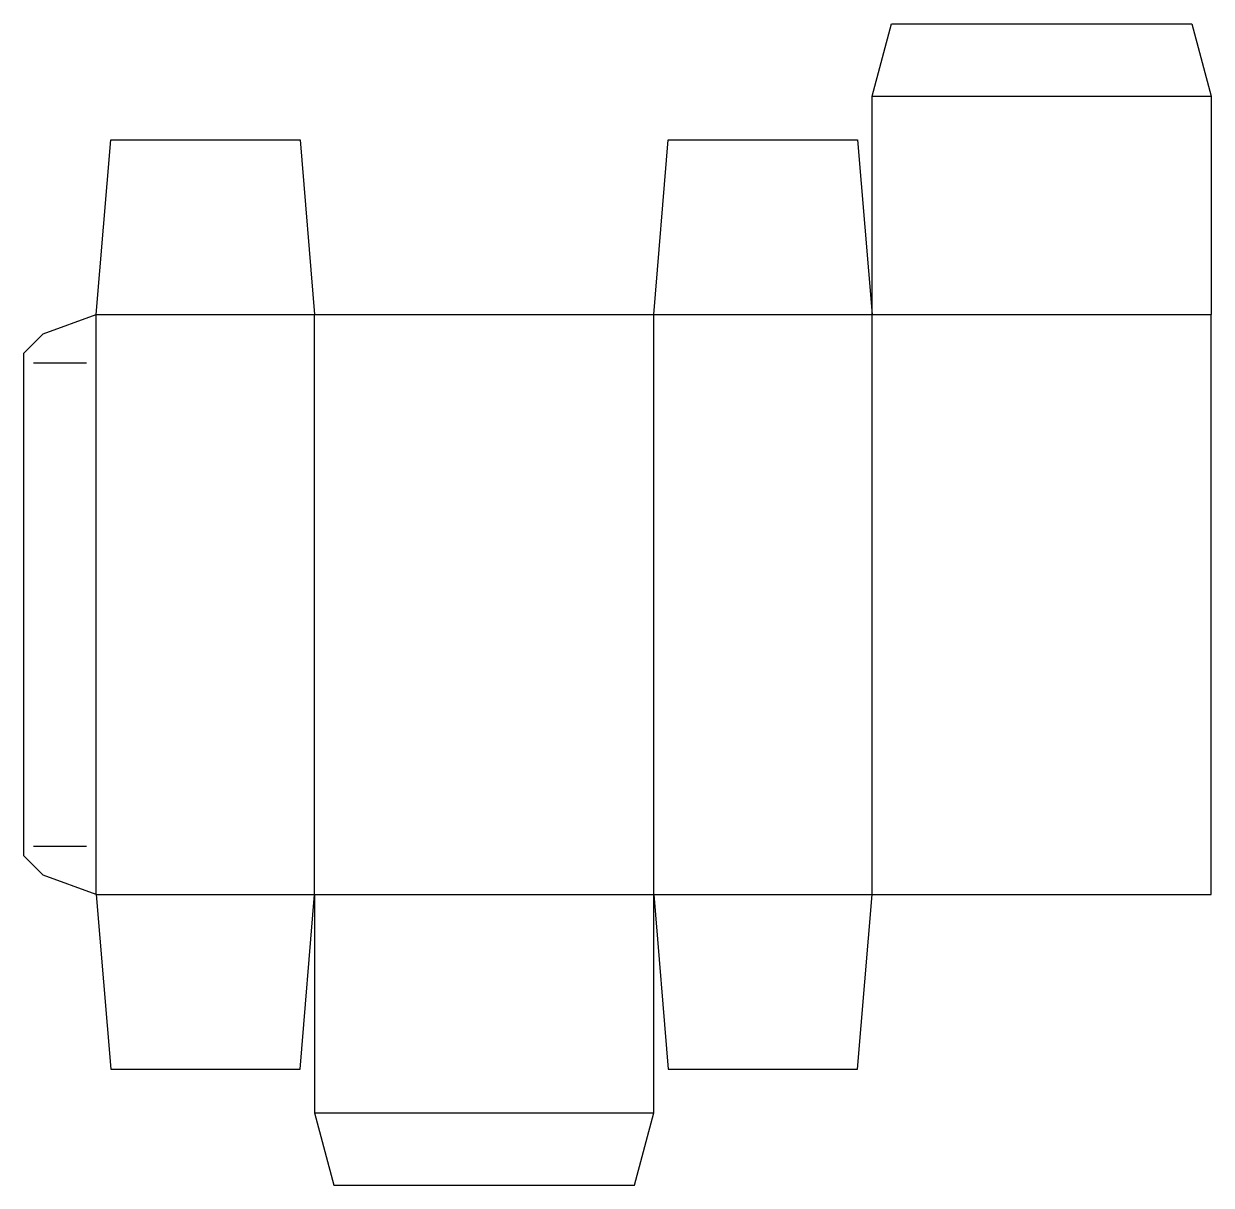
# Model space of a CAD drawing. Extents: x 0 to 246, y -60 to 180.
import ezdxf

# ---------------------------------------------------------------- set-up
doc = ezdxf.new("R2010")
doc.units = 0
for name, color, linetype in [('CREASE', 3, 'CONTINUOUS'), ('CUT', 1, 'CONTINUOUS'), ('GLUE', 6, 'CONTINUOUS')]:
    doc.layers.add(name, color=color, linetype=linetype)

msp = doc.modelspace()

# ---------------------------------------------------------------- linework, layer by layer
at = {"layer": 'CREASE'}
for p, q in [((175.6075, 165.2025), (245.81, 165.2025)), ((15, 0), (15, 120)), ((15, 120), (60.2025, 120)), ((60.2025, 0), (60.2025, 120)), ((130.405, 0), (130.405, 120)), ((130.405, 120), (175.6075, 120)), ((175.6075, 0), (175.6075, 120)), ((175.6075, 120), (245.81, 120)), ((15, 0), (60.2025, 0)), ((60.2025, 0), (130.405, 0)), ((130.405, 0), (175.6075, 0)), ((60.2025, -45.2025), (130.405, -45.2025))]:
    msp.add_line(p, q, dxfattribs=at)
at = {"layer": 'CUT'}
for p, q in [((175.6075, 165.2025), (179.6075, 180.2025)), ((179.6075, 180.2025), (241.81, 180.2025)), ((241.81, 180.2025), (245.81, 165.2025)), ((175.6075, 120), (175.6075, 165.2025)), ((245.81, 165.2025), (245.81, 120)), ((15, 120), (18, 156.162)), ((18, 156.162), (57.2025, 156.162)), ((57.2025, 156.162), (60.2025, 120)), ((130.405, 120), (133.405, 156.162)), ((133.405, 156.162), (172.6075, 156.162)), ((172.6075, 156.162), (175.6075, 120)), ((4, 116), (15, 120)), ((60.2025, 120), (130.405, 120)), ((245.81, 0), (245.81, 120)), ((0, 112), (4, 116)), ((0, 8), (0, 112)), ((4, 4), (0, 8)), ((15, 0), (4, 4)), ((15, 0), (18, -36.162)), ((57.2025, -36.162), (60.2025, 0)), ((60.2025, 0), (60.2025, -45.2025)), ((130.405, -45.2025), (130.405, 0)), ((130.405, 0), (133.405, -36.162)), ((172.6075, -36.162), (175.6075, 0)), ((175.6075, 0), (245.81, 0)), ((18, -36.162), (57.2025, -36.162)), ((133.405, -36.162), (172.6075, -36.162)), ((60.2025, -45.2025), (64.2025, -60.2025)), ((126.405, -60.2025), (130.405, -45.2025)), ((64.2025, -60.2025), (126.405, -60.2025))]:
    msp.add_line(p, q, dxfattribs=at)
at = {"layer": 'GLUE'}
for p, q in [((2, 110), (13, 110)), ((2, 10), (13, 10))]:
    msp.add_line(p, q, dxfattribs=at)

doc.saveas('drawing.dxf')
